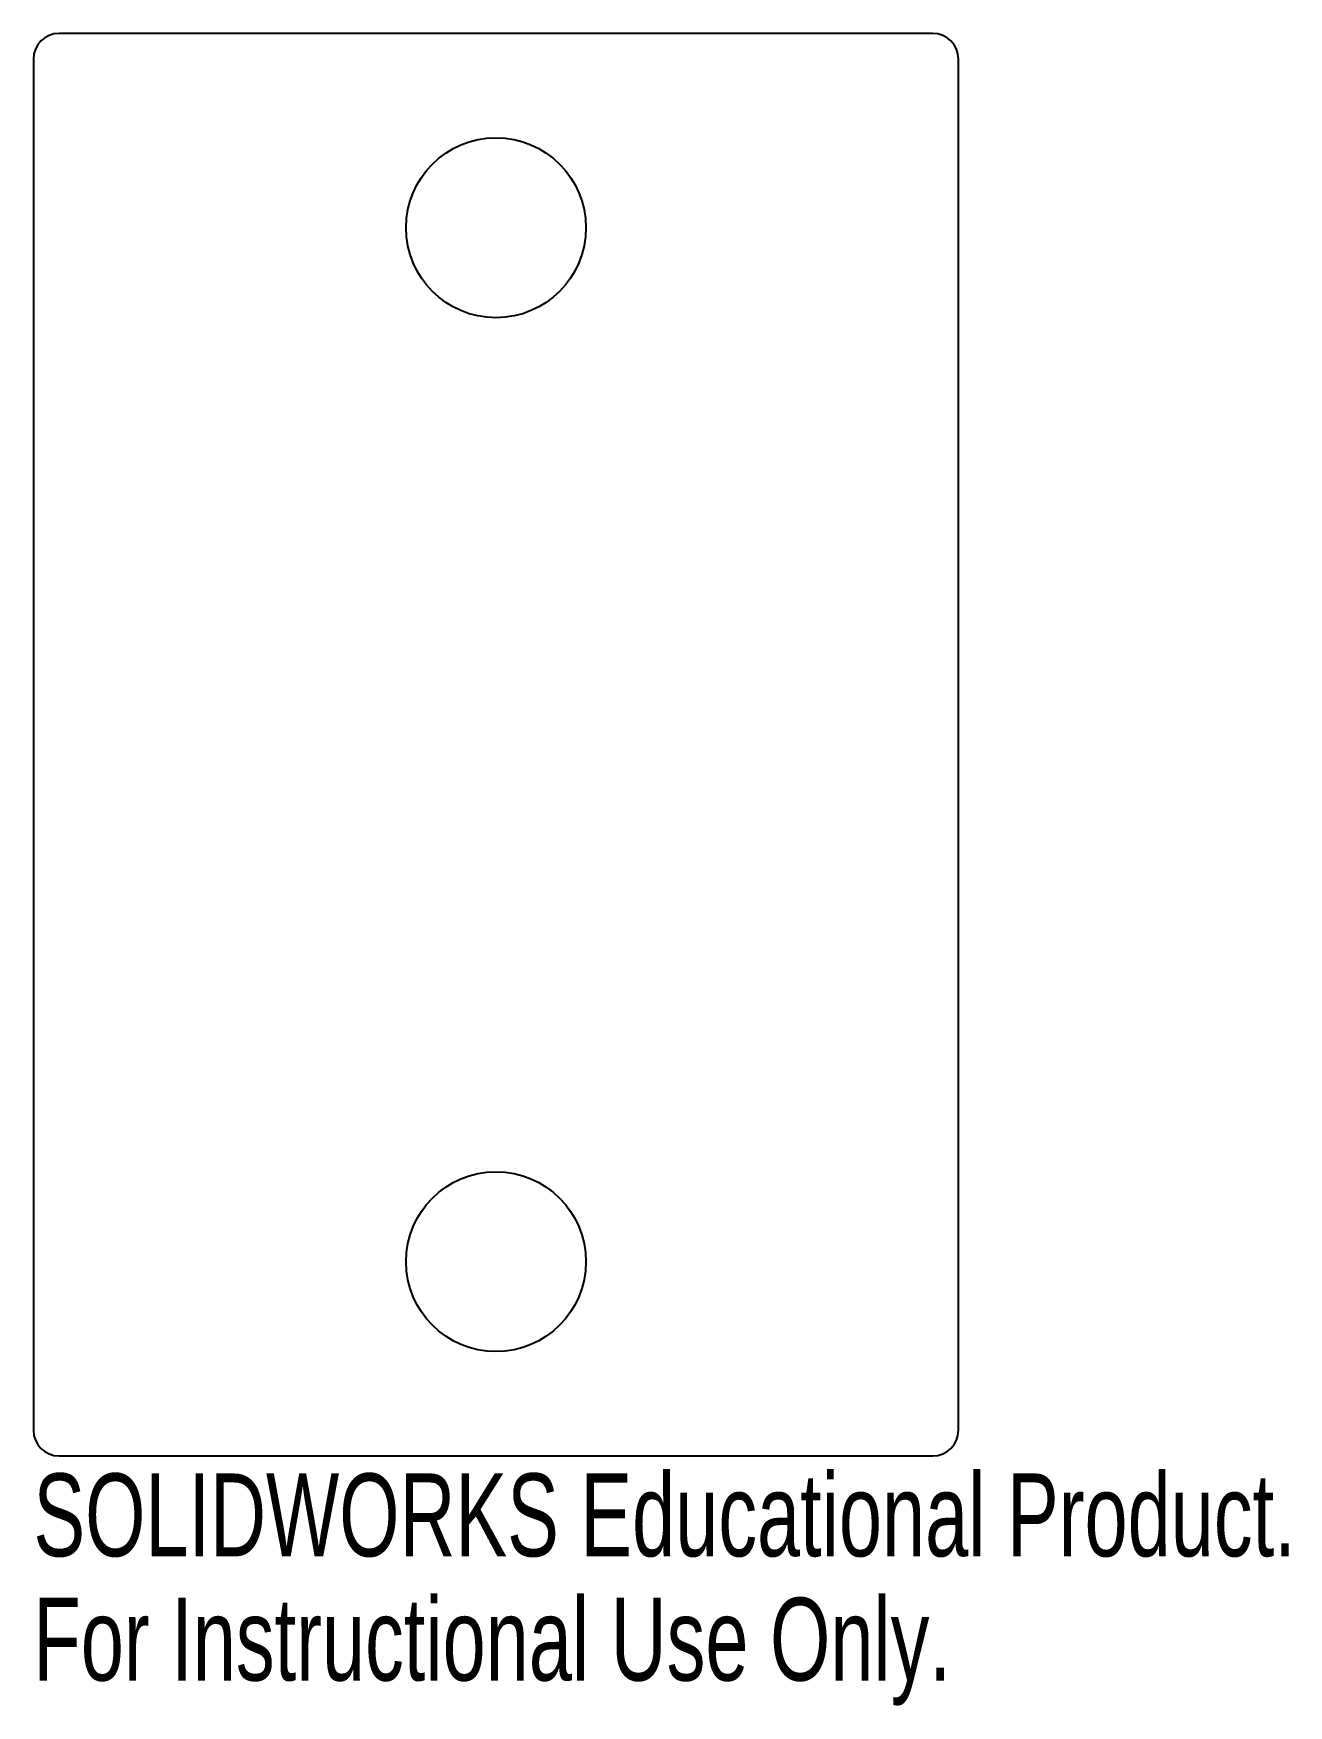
# Model space of a CAD drawing. Header units: millimetres. Extents: x -27 to 46.3, y -56.1 to 41.5.
import ezdxf

# ---------------------------------------------------------------- set-up
doc = ezdxf.new("R2010")
doc.units = ezdxf.units.MM
doc.styles.add('SLDTEXTSTYLE0', font='TXT', dxfattribs={"width": 0.7})

msp = doc.modelspace()

# ---------------------------------------------------------------- linework, layer by layer
at = {"color": 7, "linetype": 'Continuous', "lineweight": 25}
for p, q in [((25.5, 41.5), (-25.5, 41.5)), ((-27, 40), (-27, -40)), ((27, -40), (27, 40)), ((-25.5, -41.5), (25.5, -41.5))]:
    msp.add_line(p, q, dxfattribs=at)
for centre in [(0, 30.163), (0, -30.163)]:
    msp.add_circle(centre, 5.25, dxfattribs=at)
for centre, start, end in [((-25.5, 40), 90, 180), ((25.5, 40), 0, 90), ((-25.5, -40), 180, 270), ((25.5, -40), 270, 0)]:
    msp.add_arc(centre, 1.5, start, end, dxfattribs=at)

# ---------------------------------------------------------------- texts
at = {"color": 7, "linetype": 'Continuous', "char_height": 4.83362, "attachment_point": 1, "style": 'SLDTEXTSTYLE0'}
for s, insert in [('SOLIDWORKS Educational Product.', (-27, -42.52)), ('For Instructional Use Only.', (-27, -49.77))]:
    msp.add_mtext(s, dxfattribs=dict(at, insert=insert))

doc.saveas('drawing.dxf')
